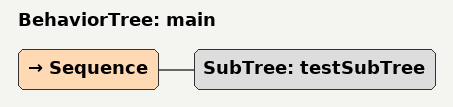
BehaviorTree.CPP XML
<?xml version="1.0" encoding="UTF-8"?>
<root BTCPP_format="4"
      main_tree_to_execute="main">
  <BehaviorTree ID="main">
    <Sequence>
      <SubTree ID="testSubTree"/>
    </Sequence>
  </BehaviorTree>

</root>
